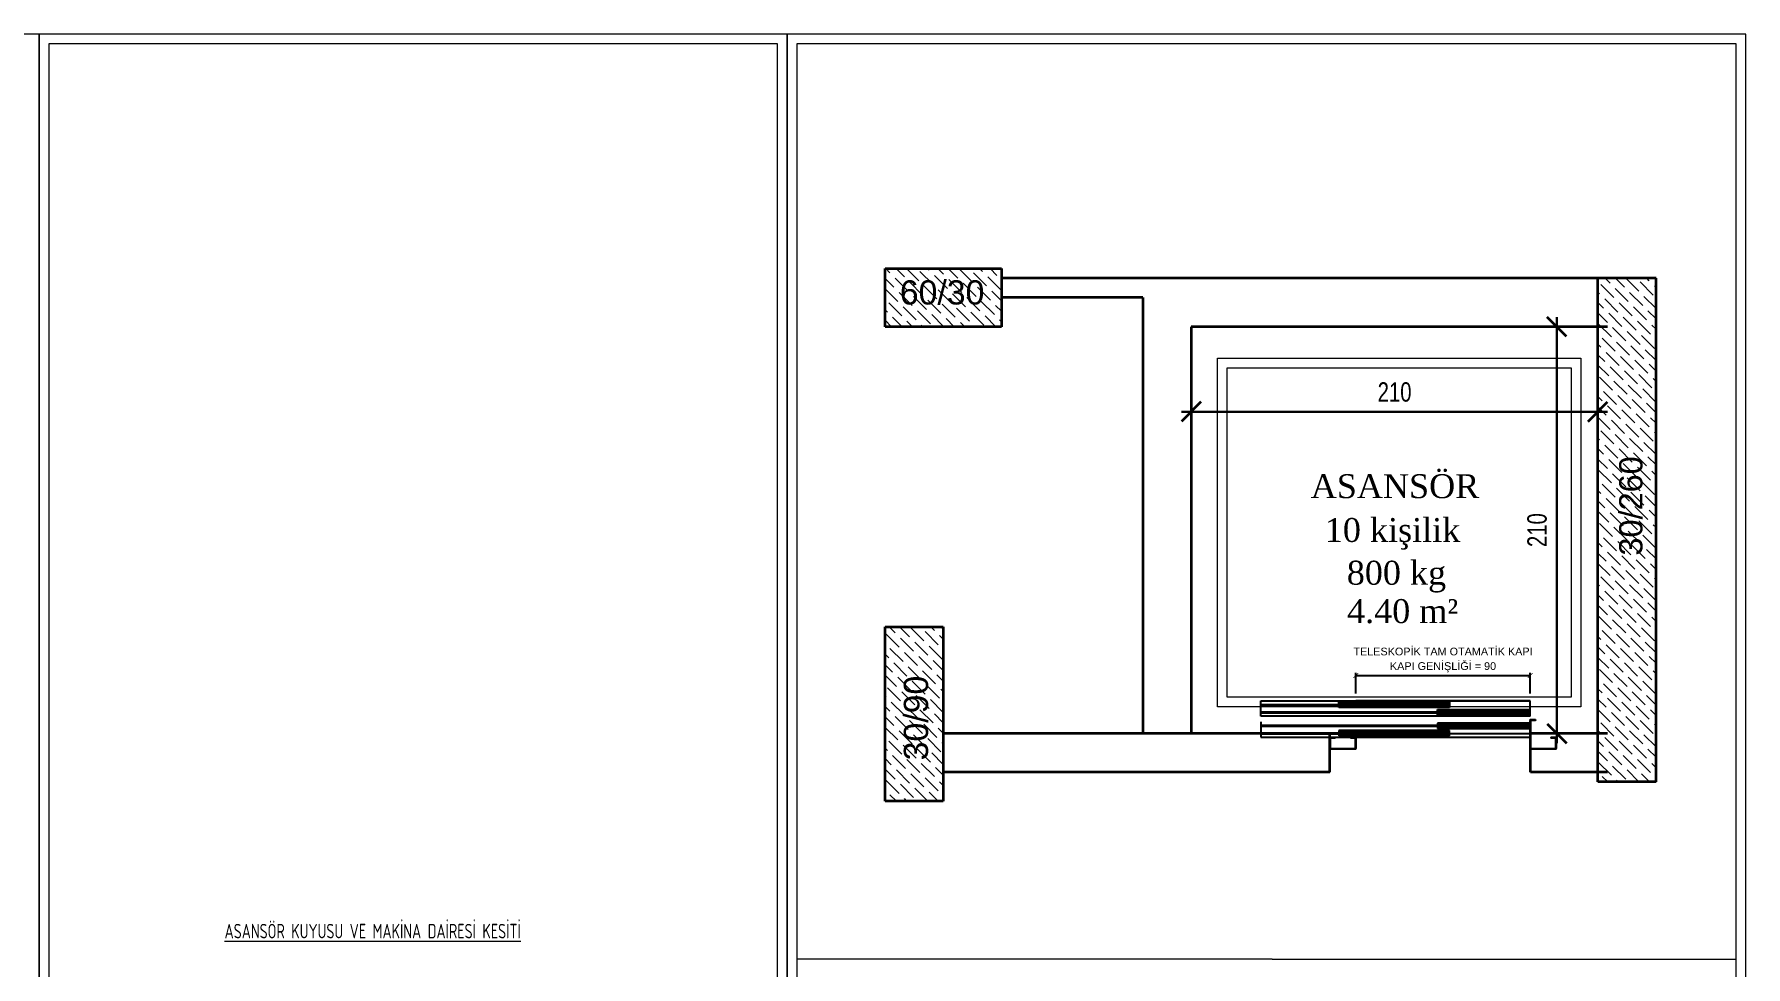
# Model space of a CAD drawing. Extents: x 173271 to 181879, y -242817 to -239967.
# Drawn here: x 180112 to 181879, y -240929 to -239967 of the extents above; entities that cross this region are included whole.
import ezdxf

# ---------------------------------------------------------------- set-up
doc = ezdxf.new("R2010")
doc.units = 0
doc.header["$MEASUREMENT"] = 0
doc.layers.get('0').update_dxf_attribs({"linetype": 'CONTINUOUS'})
for name, color, linetype in [('Duvar', 7, 'CONTINUOUS'), ('KOLON', 7, 'CONTINUOUS'), ('YAZI1', 240, 'CONTINUOUS')]:
    doc.layers.add(name, color=color, linetype=linetype)
for name, color, linetype, lineweight in [('P-KOLON', 255, 'CONTINUOUS', 35), ('rtm-duv tugla', 22, 'CONTINUOUS', 35), ('rtm-mhl-yazı-malzeme', 7, 'CONTINUOUS', 13), ('rtm-olcu-iç 01', 7, 'CONTINUOUS', 20), ('rtm-plan katmanı-03', 233, 'CONTINUOUS', 30), ('TEM.SU', 5, 'CONTINUOUS', 35), ('ölçü dış', 1, 'CONTINUOUS', 20)]:
    doc.layers.add(name, color=color, linetype=linetype, lineweight=lineweight)
doc.styles.add('arial_1_18', font='arial.ttf', dxfattribs={"height": 0.2})
doc.styles.add('M-IKI-50', font='arial.ttf', dxfattribs={"width": 0.75, "height": 10})
doc.styles.add('ODA', font='isocpeur.ttf', dxfattribs={"height": 20})
doc.styles.get("Standard").update_dxf_attribs({"font": 'arial.ttf'})
doc.styles.add('ölçü', font='times.ttf', dxfattribs={"height": 10})

# ---------------------------------------------------------------- blocks, each defined once
blk = doc.blocks.new('_ArchTick')
at = {"layer": 'Duvar', "color": 0, "const_width": 0.15}
blk.add_lwpolyline([(-0.5, -0.5), (0.5, 0.5)], dxfattribs=at)
blk = doc.blocks.new('_OBLIQUE')
at = {"linetype": 'ByBlock'}
for p, q in [((-0.5, -0.5), (0.5, 0.5)), ((0, 0), (0, 0))]:
    blk.add_line(p, q, dxfattribs=at)

msp = doc.modelspace()

# ---------------------------------------------------------------- hatches: boundary and pattern name
h = msp.add_hatch()
h.set_pattern_fill('ANSI37', color=256, scale=0.2, style=0)
h.set_pattern_definition([(45, (181656.795418, -240702.512317), (-0.01767767, 0.01767767), []), (135, (181656.795418, -240702.512317), (-0.01767767, -0.01767767), [])])
h.paths.add_polyline_path([(181683.295, -240704.012), (181657.295, -240704.012), (181657.295, -240675.012), (181662.41, -240675.012), (181662.41, -240674.512), (181656.795, -240674.512), (181656.795, -240704.512), (181683.795, -240704.512), (181683.795, -240692.512), (181678.181, -240692.512), (181678.181, -240693.012), (181683.295, -240693.012)])
h = msp.add_hatch()
h.set_pattern_fill('ANSI37', color=256, scale=0.2, style=0)
h.set_pattern_definition([(45, (181449.795418, -240702.512317), (-0.01767767, 0.01767767), []), (135, (181449.795418, -240702.512317), (-0.01767767, -0.01767767), [])])
h.paths.add_polyline_path([(181476.295, -240704.012), (181450.295, -240704.012), (181450.295, -240693.012), (181455.41, -240693.012), (181455.41, -240692.512), (181449.795, -240692.512), (181449.795, -240704.512), (181476.795, -240704.512), (181476.795, -240692.512), (181471.181, -240692.512), (181471.181, -240693.012), (181476.295, -240693.012)])

# ---------------------------------------------------------------- linework, layer by layer
at = {"color": 6}
for p, q in [((181476.795, -240647.262), (181476.795, -240626.012)), ((181476.795, -240647.262), (181476.795, -240626.012)), ((181476.795, -240628.512), (181656.795, -240628.512)), ((181656.795, -240647.262), (181656.795, -240626.012)), ((181656.795, -240647.262), (181656.795, -240626.012))]:
    msp.add_line(p, q, dxfattribs=at)
for p, q in [((181378.759, -240670.575), (181378.759, -240654.704)), ((181378.759, -240654.704), (181656.943, -240654.704)), ((181378.759, -240658.403), (181459.222, -240658.403)), ((181378.759, -240659.44), (181459.222, -240659.44)), ((181476.795, -240654.512), (181656.795, -240654.512)), ((181656.943, -240670.575), (181656.943, -240654.704)), ((181378.759, -240666.148), (181561.227, -240666.148)), ((181378.759, -240667.185), (181561.227, -240667.185)), ((181656.943, -240670.575), (181378.759, -240670.575)), ((181378.759, -240676.539), (181378.759, -240692.41)), ((181378.759, -240676.593), (181378.759, -240692.464)), ((181378.759, -240679.983), (181561.227, -240679.983)), ((181378.759, -240681.02), (181561.227, -240681.02)), ((181656.943, -240676.593), (181656.943, -240692.464)), ((181662.41, -240674.512), (181662.41, -240675.012)), ((181378.759, -240687.729), (181459.222, -240687.729)), ((181378.759, -240688.766), (181459.222, -240688.766)), ((181378.759, -240692.464), (181656.943, -240692.464)), ((181449.795, -240688.512), (181683.795, -240688.512)), ((181455.41, -240692.512), (181455.41, -240693.012)), ((181471.181, -240692.512), (181471.181, -240693.012)), ((181678.181, -240692.512), (181678.181, -240693.012))]:
    msp.add_line(p, q)
at = {"color": 7}
for p, q in [((181459.222, -240661.727), (181459.222, -240656.2)), ((181459.222, -240656.2), (181573.378, -240656.2)), ((181573.378, -240661.727), (181459.222, -240661.727)), ((181561.227, -240669.378), (181561.227, -240663.851)), ((181561.227, -240663.851), (181655.992, -240663.851)), ((181573.378, -240656.2), (181573.378, -240661.727)), ((181655.992, -240663.851), (181655.992, -240669.378)), ((181655.992, -240669.378), (181561.227, -240669.378)), ((181561.227, -240677.791), (181561.227, -240683.317)), ((181655.992, -240677.791), (181561.227, -240677.791)), ((181655.992, -240683.317), (181655.992, -240677.791)), ((181459.222, -240685.442), (181459.222, -240690.968)), ((181573.378, -240685.442), (181459.222, -240685.442)), ((181459.222, -240690.968), (181573.378, -240690.968)), ((181561.227, -240683.317), (181655.992, -240683.317)), ((181573.378, -240690.968), (181573.378, -240685.442))]:
    msp.add_line(p, q, dxfattribs=at)
at = {"color": 4}
for p, q in [((181459.222, -240656.911), (181573.378, -240656.911)), ((181459.222, -240657.622), (181573.378, -240657.622)), ((181459.222, -240658.333), (181573.378, -240658.333)), ((181459.222, -240659.044), (181573.378, -240659.044)), ((181459.222, -240659.755), (181573.378, -240659.755)), ((181459.222, -240660.467), (181573.378, -240660.467)), ((181459.222, -240661.178), (181573.378, -240661.178)), ((181561.227, -240664.562), (181655.992, -240664.562)), ((181561.227, -240665.273), (181655.992, -240665.273)), ((181561.227, -240665.984), (181655.992, -240665.984)), ((181561.227, -240666.695), (181655.992, -240666.695)), ((181561.227, -240667.406), (181655.992, -240667.406)), ((181561.227, -240668.118), (181655.992, -240668.118)), ((181561.227, -240668.829), (181655.992, -240668.829)), ((181655.992, -240678.502), (181561.227, -240678.502)), ((181655.992, -240679.213), (181561.227, -240679.213)), ((181655.992, -240679.924), (181561.227, -240679.924)), ((181655.992, -240680.635), (181561.227, -240680.635)), ((181655.992, -240681.346), (181561.227, -240681.346)), ((181655.992, -240682.057), (181561.227, -240682.057)), ((181655.992, -240682.768), (181561.227, -240682.768)), ((181573.378, -240686.153), (181459.222, -240686.153)), ((181573.378, -240686.864), (181459.222, -240686.864)), ((181573.378, -240687.575), (181459.222, -240687.575)), ((181573.378, -240688.286), (181459.222, -240688.286)), ((181573.378, -240688.997), (181459.222, -240688.997)), ((181573.378, -240689.708), (181459.222, -240689.708)), ((181573.378, -240690.419), (181459.222, -240690.419))]:
    msp.add_line(p, q, dxfattribs=at)
for points in [[(181662.41, -240674.512), (181656.795, -240674.512), (181656.795, -240704.512), (181683.795, -240704.512), (181683.795, -240692.512), (181678.181, -240692.512)], [(181662.41, -240675.012), (181657.295, -240675.012), (181657.295, -240704.012), (181683.295, -240704.012), (181683.295, -240693.012), (181678.181, -240693.012)], [(181455.41, -240692.512), (181449.795, -240692.512), (181449.795, -240704.512), (181476.795, -240704.512), (181476.795, -240692.512), (181471.181, -240692.512)], [(181455.41, -240693.012), (181450.295, -240693.012), (181450.295, -240704.012), (181476.295, -240704.012), (181476.295, -240693.012), (181471.181, -240693.012)]]:
    msp.add_lwpolyline(points)
at = {"layer": 'P-KOLON', "linetype": 'Continuous'}
for p, q in [((180990.795, -240268.512), (180990.795, -240208.512)), ((180990.795, -240208.512), (181110.795, -240208.512)), ((181110.795, -240208.512), (181110.795, -240268.512)), ((181786.795, -240218.512), (181726.795, -240218.512)), ((181726.795, -240738.512), (181726.795, -240218.512)), ((181786.795, -240738.512), (181786.795, -240218.512)), ((181110.795, -240268.512), (180990.795, -240268.512)), ((180990.795, -240758.512), (180990.795, -240578.512)), ((180990.795, -240578.512), (181050.795, -240578.512)), ((181050.795, -240578.512), (181050.795, -240758.512)), ((181786.795, -240738.512), (181726.795, -240738.512)), ((181050.795, -240758.512), (180990.795, -240758.512))]:
    msp.add_line(p, q, dxfattribs=at)
at = {"layer": 'rtm-duv tugla'}
for p, q in [((181736.795, -240218.512), (181110.795, -240218.512)), ((181256.795, -240238.512), (181110.795, -240238.512)), ((181256.795, -240238.512), (181256.795, -240688.512)), ((181306.795, -240268.512), (181306.795, -240688.512)), ((181736.795, -240268.512), (181306.795, -240268.512)), ((181306.795, -240688.512), (181050.795, -240688.512)), ((181449.795, -240688.512), (181306.795, -240688.512)), ((181449.795, -240728.512), (181449.795, -240688.512)), ((181736.795, -240688.512), (181657.295, -240688.512)), ((181657.295, -240728.512), (181657.295, -240688.512)), ((181449.795, -240728.512), (181050.795, -240728.512)), ((181736.795, -240728.512), (181657.295, -240728.512))]:
    msp.add_line(p, q, dxfattribs=at)
at = {"layer": 'rtm-olcu-iç 01', "color": 8, "linetype": 'Continuous'}
for p, q in [((180999.769, -240227.744), (180990.795, -240218.77)), ((180995.728, -240212.926), (180991.314, -240208.512)), ((181014.586, -240231.785), (181001.116, -240218.314)), ((181010.545, -240216.967), (181002.09, -240208.512)), ((181025.363, -240221.009), (181012.866, -240208.512)), ((181029.404, -240235.826), (181015.933, -240222.356)), ((181040.18, -240225.05), (181026.71, -240211.579)), ((181036.139, -240210.232), (181034.419, -240208.512)), ((181054.997, -240229.091), (181041.527, -240215.62)), ((181050.956, -240214.273), (181045.195, -240208.512)), ((181065.774, -240218.314), (181055.972, -240208.512)), ((181069.815, -240233.132), (181056.345, -240219.661)), ((181080.591, -240222.356), (181067.121, -240208.885)), ((181095.409, -240226.397), (181081.938, -240212.926)), ((181091.368, -240211.579), (181088.301, -240208.512)), ((181110.226, -240230.438), (181096.756, -240216.967)), ((181106.185, -240215.62), (181099.077, -240208.512)), ((181110.795, -240209.455), (181109.853, -240208.512)), ((181739.293, -240223.703), (181734.103, -240218.512)), ((181754.11, -240227.744), (181744.879, -240218.512)), ((181768.928, -240231.785), (181755.655, -240218.512)), ((181783.745, -240235.826), (181770.275, -240222.356)), ((181779.704, -240221.009), (181777.208, -240218.512)), ((181003.81, -240242.561), (180990.795, -240229.547)), ((181018.627, -240246.602), (181005.157, -240233.132)), ((181033.445, -240250.643), (181019.974, -240237.173)), ((181044.221, -240239.867), (181030.751, -240226.397)), ((181048.262, -240254.684), (181034.792, -240241.214)), ((181059.039, -240243.908), (181045.568, -240230.438)), ((181073.856, -240247.949), (181060.386, -240234.479)), ((181084.632, -240237.173), (181071.162, -240223.703)), ((181088.673, -240251.99), (181075.203, -240238.52)), ((181099.45, -240241.214), (181085.979, -240227.744)), ((181110.795, -240241.783), (181100.797, -240231.785)), ((181728.517, -240234.479), (181726.795, -240232.758)), ((181743.334, -240238.52), (181729.864, -240225.05)), ((181747.375, -240253.337), (181733.905, -240239.867)), ((181758.152, -240242.561), (181744.681, -240229.091)), ((181772.969, -240246.602), (181759.499, -240233.132)), ((181786.795, -240249.652), (181774.316, -240237.173)), ((181786.795, -240228.1), (181785.092, -240226.397)), ((180993.034, -240253.337), (180990.795, -240251.099)), ((181007.851, -240257.379), (180994.381, -240243.908)), ((181008.209, -240268.512), (180998.422, -240258.726)), ((181022.669, -240261.42), (181009.198, -240247.949)), ((181037.486, -240265.461), (181024.016, -240251.99)), ((181051.314, -240268.512), (181038.833, -240256.032)), ((181063.08, -240258.726), (181049.609, -240245.255)), ((181077.897, -240262.767), (181064.427, -240249.296)), ((181092.715, -240266.808), (181079.244, -240253.337)), ((181103.491, -240256.032), (181090.02, -240242.561)), ((181105.195, -240268.512), (181094.062, -240257.379)), ((181110.795, -240252.56), (181104.838, -240246.602)), ((181732.558, -240249.296), (181726.795, -240243.534)), ((181736.599, -240264.114), (181726.795, -240254.31)), ((181751.416, -240268.155), (181737.946, -240254.684)), ((181762.193, -240257.379), (181748.722, -240243.908)), ((181766.234, -240272.196), (181752.763, -240258.726)), ((181777.01, -240261.42), (181763.54, -240247.949)), ((181786.795, -240260.429), (181778.357, -240251.99)), ((180997.075, -240268.155), (180990.795, -240261.875)), ((181018.985, -240268.512), (181013.239, -240262.767)), ((181029.761, -240268.512), (181028.057, -240266.808)), ((181062.09, -240268.512), (181053.65, -240260.073)), ((181072.866, -240268.512), (181068.468, -240264.114)), ((181083.643, -240268.512), (181083.285, -240268.155)), ((181110.795, -240263.336), (181108.879, -240261.42)), ((181740.64, -240278.931), (181727.17, -240265.461)), ((181755.457, -240282.972), (181741.987, -240269.502)), ((181770.275, -240287.013), (181756.804, -240273.543)), ((181781.051, -240276.237), (181767.581, -240262.767)), ((181786.795, -240271.205), (181782.398, -240266.808)), ((181729.864, -240289.707), (181726.795, -240286.639)), ((181744.681, -240293.749), (181731.211, -240280.278)), ((181759.499, -240297.79), (181746.028, -240284.319)), ((181774.316, -240301.831), (181760.846, -240288.36)), ((181785.092, -240291.055), (181771.622, -240277.584)), ((181786.795, -240303.534), (181775.663, -240292.402)), ((181786.795, -240281.981), (181786.439, -240281.625)), ((181733.905, -240304.525), (181726.795, -240297.415)), ((181737.946, -240319.342), (181726.795, -240308.192)), ((181748.722, -240308.566), (181735.252, -240295.096)), ((181752.763, -240323.383), (181739.293, -240309.913)), ((181763.54, -240312.607), (181750.069, -240299.137)), ((181778.357, -240316.648), (181764.887, -240303.178)), ((181786.795, -240314.31), (181779.704, -240307.219)), ((181741.987, -240334.16), (181728.517, -240320.689)), ((181756.804, -240338.201), (181743.334, -240324.73)), ((181767.581, -240327.425), (181754.11, -240313.954)), ((181771.622, -240342.242), (181758.152, -240328.772)), ((181782.398, -240331.466), (181768.928, -240317.995)), ((181786.795, -240325.087), (181783.745, -240322.036)), ((181727.17, -240330.119), (181726.795, -240329.744)), ((181731.211, -240344.936), (181726.795, -240340.521)), ((181746.028, -240348.977), (181732.558, -240335.507)), ((181760.846, -240353.018), (181747.375, -240339.548)), ((181775.663, -240357.059), (181762.193, -240343.589)), ((181786.439, -240346.283), (181772.969, -240332.813)), ((181735.252, -240359.753), (181726.795, -240351.297)), ((181739.293, -240374.571), (181726.795, -240362.073)), ((181750.069, -240363.795), (181736.599, -240350.324)), ((181764.887, -240367.836), (181751.416, -240354.365)), ((181779.704, -240371.877), (181766.234, -240358.406)), ((181786.795, -240357.415), (181777.01, -240347.63)), ((181786.795, -240368.192), (181781.051, -240362.448)), ((181743.334, -240389.388), (181729.864, -240375.918)), ((181754.11, -240378.612), (181740.64, -240365.142)), ((181758.152, -240393.429), (181744.681, -240379.959)), ((181768.928, -240382.653), (181755.457, -240369.183)), ((181783.745, -240386.694), (181770.275, -240373.224)), ((181786.795, -240378.968), (181785.092, -240377.265)), ((181728.517, -240385.347), (181726.795, -240383.626)), ((181732.558, -240400.165), (181726.795, -240394.402)), ((181747.375, -240404.206), (181733.905, -240390.735)), ((181762.193, -240408.247), (181748.722, -240394.776)), ((181772.969, -240397.471), (181759.499, -240384)), ((181777.01, -240412.288), (181763.54, -240398.818)), ((181786.795, -240400.521), (181774.316, -240388.041)), ((181736.599, -240414.982), (181726.795, -240405.179)), ((181740.64, -240429.799), (181727.17, -240416.329)), ((181751.416, -240419.023), (181737.946, -240405.553)), ((181766.234, -240423.064), (181752.763, -240409.594)), ((181781.051, -240427.105), (181767.581, -240413.635)), ((181786.795, -240411.297), (181778.357, -240402.859)), ((181786.795, -240422.073), (181782.398, -240417.676)), ((181744.681, -240444.617), (181731.211, -240431.147)), ((181755.457, -240433.841), (181741.987, -240420.37)), ((181759.499, -240448.658), (181746.028, -240435.188)), ((181770.275, -240437.882), (181756.804, -240424.411)), ((181785.092, -240441.923), (181771.622, -240428.452)), ((181786.795, -240432.85), (181786.439, -240432.494)), ((181729.864, -240440.576), (181726.795, -240437.507)), ((181733.905, -240455.393), (181726.795, -240448.284)), ((181748.722, -240459.434), (181735.252, -240445.964)), ((181763.54, -240463.475), (181750.069, -240450.005)), ((181774.316, -240452.699), (181760.846, -240439.229)), ((181786.795, -240454.402), (181775.663, -240443.27)), ((181737.946, -240470.211), (181726.795, -240459.06)), ((181752.763, -240474.252), (181739.293, -240460.781)), ((181767.581, -240478.293), (181754.11, -240464.822)), ((181778.357, -240467.517), (181764.887, -240454.046)), ((181782.398, -240482.334), (181768.928, -240468.864)), ((181786.795, -240465.179), (181779.704, -240458.087)), ((181727.17, -240480.987), (181726.795, -240480.613)), ((181741.987, -240485.028), (181728.517, -240471.558)), ((181746.028, -240499.845), (181732.558, -240486.375)), ((181756.804, -240489.069), (181743.334, -240475.599)), ((181771.622, -240493.11), (181758.152, -240479.64)), ((181786.439, -240497.151), (181772.969, -240483.681)), ((181786.795, -240475.955), (181783.745, -240472.905)), ((181731.211, -240495.804), (181726.795, -240491.389)), ((181735.252, -240510.622), (181726.795, -240502.165)), ((181750.069, -240514.663), (181736.599, -240501.193)), ((181760.846, -240503.887), (181747.375, -240490.416)), ((181764.887, -240518.704), (181751.416, -240505.234)), ((181775.663, -240507.928), (181762.193, -240494.457)), ((181786.795, -240508.284), (181777.01, -240498.498)), ((181739.293, -240525.439), (181726.795, -240512.942)), ((181754.11, -240529.48), (181740.64, -240516.01)), ((181768.928, -240533.521), (181755.457, -240520.051)), ((181779.704, -240522.745), (181766.234, -240509.275)), ((181786.795, -240519.06), (181781.051, -240513.316)), ((181728.517, -240536.215), (181726.795, -240534.494)), ((181743.334, -240540.257), (181729.864, -240526.786)), ((181747.375, -240555.074), (181733.905, -240541.604)), ((181758.152, -240544.298), (181744.681, -240530.827)), ((181772.969, -240548.339), (181759.499, -240534.868)), ((181783.745, -240537.563), (181770.275, -240524.092)), ((181786.795, -240551.389), (181774.316, -240538.91)), ((181786.795, -240529.836), (181785.092, -240528.133)), ((181732.558, -240551.033), (181726.795, -240545.271)), ((181736.599, -240565.85), (181726.795, -240556.047)), ((181751.416, -240569.891), (181737.946, -240556.421)), ((181762.193, -240559.115), (181748.722, -240545.645)), ((181777.01, -240563.156), (181763.54, -240549.686)), ((181786.795, -240562.165), (181778.357, -240553.727)), ((181740.64, -240580.668), (181727.17, -240567.197)), ((181755.457, -240584.709), (181741.987, -240571.238)), ((181766.234, -240573.933), (181752.763, -240560.462)), ((181770.275, -240588.75), (181756.804, -240575.28)), ((181781.051, -240577.974), (181767.581, -240564.503)), ((181786.795, -240572.942), (181782.398, -240568.544)), ((181005.157, -240599.526), (180991.687, -240586.056)), ((181001.116, -240584.709), (180994.919, -240578.512)), ((181015.933, -240588.75), (181005.696, -240578.512)), ((181019.974, -240603.567), (181006.504, -240590.097)), ((181030.751, -240592.791), (181017.28, -240579.321)), ((181034.792, -240607.609), (181021.322, -240594.138)), ((181045.568, -240596.832), (181032.098, -240583.362)), ((181041.527, -240582.015), (181038.025, -240578.512)), ((181050.795, -240591.283), (181046.915, -240587.403)), ((181050.795, -240580.507), (181048.801, -240578.512)), ((181729.864, -240591.444), (181726.795, -240588.376)), ((181744.681, -240595.485), (181731.211, -240582.015)), ((181759.499, -240599.526), (181746.028, -240586.056)), ((181774.316, -240603.567), (181760.846, -240590.097)), ((181785.092, -240592.791), (181771.622, -240579.321)), ((181786.795, -240605.271), (181775.663, -240594.138)), ((181786.795, -240583.718), (181786.439, -240583.362)), ((180994.381, -240610.303), (180990.795, -240606.717)), ((181009.198, -240614.344), (180995.728, -240600.873)), ((181024.016, -240618.385), (181010.545, -240604.914)), ((181038.833, -240622.426), (181025.363, -240608.956)), ((181049.609, -240611.65), (181036.139, -240598.179)), ((181733.905, -240606.261), (181726.795, -240599.152)), ((181737.946, -240621.079), (181726.795, -240609.928)), ((181748.722, -240610.303), (181735.252, -240596.832)), ((181752.763, -240625.12), (181739.293, -240611.65)), ((181763.54, -240614.344), (181750.069, -240600.873)), ((181778.357, -240618.385), (181764.887, -240604.914)), ((181786.795, -240616.047), (181779.704, -240608.956)), ((180998.422, -240625.12), (180990.795, -240617.494)), ((181002.463, -240639.937), (180990.795, -240628.27)), ((181013.239, -240629.161), (180999.769, -240615.691)), ((181028.057, -240633.202), (181014.586, -240619.732)), ((181042.874, -240637.243), (181029.404, -240623.773)), ((181050.795, -240623.612), (181040.18, -240612.997)), ((181050.795, -240634.388), (181044.221, -240627.814)), ((181741.987, -240635.896), (181728.517, -240622.426)), ((181756.804, -240639.937), (181743.334, -240626.467)), ((181767.581, -240629.161), (181754.11, -240615.691)), ((181782.398, -240633.202), (181768.928, -240619.732)), ((181786.795, -240626.823), (181783.745, -240623.773)), ((181006.504, -240654.755), (180993.034, -240641.284)), ((181017.28, -240643.979), (181003.81, -240630.508)), ((181021.322, -240658.796), (181007.851, -240645.326)), ((181032.098, -240648.02), (181018.627, -240634.549)), ((181046.915, -240652.061), (181033.445, -240638.59)), ((181050.795, -240645.165), (181048.262, -240642.632)), ((181727.17, -240631.855), (181726.795, -240631.481)), ((181731.211, -240646.673), (181726.795, -240642.257)), ((181746.028, -240650.714), (181732.558, -240637.243)), ((181760.846, -240654.755), (181747.375, -240641.284)), ((181771.622, -240643.979), (181758.152, -240630.508)), ((181775.663, -240658.796), (181762.193, -240645.326)), ((181786.439, -240648.02), (181772.969, -240634.549)), ((180991.687, -240650.714), (180990.795, -240649.823)), ((180995.728, -240665.531), (180990.795, -240660.599)), ((181010.545, -240669.572), (180997.075, -240656.102)), ((181025.363, -240673.613), (181011.892, -240660.143)), ((181036.139, -240662.837), (181022.669, -240649.367)), ((181040.18, -240677.655), (181026.71, -240664.184)), ((181050.795, -240666.717), (181037.486, -240653.408)), ((181735.252, -240661.49), (181726.795, -240653.034)), ((181739.293, -240676.307), (181726.795, -240663.81)), ((181750.069, -240665.531), (181736.599, -240652.061)), ((181764.887, -240669.572), (181751.416, -240656.102)), ((181779.704, -240673.613), (181766.234, -240660.143)), ((181786.795, -240659.152), (181777.01, -240649.367)), ((181786.795, -240669.928), (181781.051, -240664.184)), ((180999.769, -240680.349), (180990.795, -240671.375)), ((181003.81, -240695.166), (180990.795, -240682.151)), ((181014.586, -240684.39), (181001.116, -240670.919)), ((181029.404, -240688.431), (181015.933, -240674.96)), ((181044.221, -240692.472), (181030.751, -240679.002)), ((181050.795, -240677.494), (181041.527, -240668.225)), ((181050.795, -240688.27), (181045.568, -240683.043)), ((181743.334, -240691.125), (181729.864, -240677.655)), ((181754.11, -240680.349), (181740.64, -240666.878)), ((181758.152, -240695.166), (181744.681, -240681.696)), ((181768.928, -240684.39), (181755.457, -240670.919)), ((181783.745, -240688.431), (181770.275, -240674.96)), ((181786.795, -240680.705), (181785.092, -240679.002)), ((181007.851, -240709.983), (180994.381, -240696.513)), ((181018.627, -240699.207), (181005.157, -240685.737)), ((181022.669, -240714.025), (181009.198, -240700.554)), ((181033.445, -240703.248), (181019.974, -240689.778)), ((181048.262, -240707.289), (181034.792, -240693.819)), ((181050.795, -240699.046), (181049.609, -240697.86)), ((181728.517, -240687.084), (181726.795, -240685.363)), ((181732.558, -240701.901), (181726.795, -240696.139)), ((181747.375, -240705.942), (181733.905, -240692.472)), ((181762.193, -240709.983), (181748.722, -240696.513)), ((181772.969, -240699.207), (181759.499, -240685.737)), ((181777.01, -240714.025), (181763.54, -240700.554)), ((181786.795, -240702.257), (181774.316, -240689.778)), ((180993.034, -240705.942), (180990.795, -240703.704)), ((180997.075, -240720.76), (180990.795, -240714.48)), ((181011.892, -240724.801), (180998.422, -240711.33)), ((181026.71, -240728.842), (181013.239, -240715.372)), ((181037.486, -240718.066), (181024.016, -240704.595)), ((181050.795, -240720.599), (181038.833, -240708.636)), ((181736.599, -240716.719), (181726.795, -240706.915)), ((181740.64, -240731.536), (181727.17, -240718.066)), ((181751.416, -240720.76), (181737.946, -240707.289)), ((181766.234, -240724.801), (181752.763, -240711.33)), ((181781.051, -240728.842), (181767.581, -240715.372)), ((181786.795, -240713.034), (181778.357, -240704.595)), ((181001.116, -240735.577), (180990.795, -240725.257)), ((181015.933, -240739.618), (181002.463, -240726.148)), ((181030.751, -240743.659), (181017.28, -240730.189)), ((181041.527, -240732.883), (181028.057, -240719.413)), ((181045.568, -240747.701), (181032.098, -240734.23)), ((181050.795, -240731.375), (181042.874, -240723.454)), ((181736.84, -240738.512), (181731.211, -240732.883)), ((181755.457, -240735.577), (181741.987, -240722.107)), ((181769.169, -240738.512), (181756.804, -240726.148)), ((181779.945, -240738.512), (181771.622, -240730.189)), ((181786.795, -240723.81), (181782.398, -240719.413)), ((181786.795, -240734.586), (181786.439, -240734.23)), ((181005.157, -240750.395), (180991.687, -240736.924)), ((181002.498, -240758.512), (180995.728, -240751.742)), ((181019.974, -240754.436), (181006.504, -240740.965)), ((181034.792, -240758.477), (181021.322, -240745.006)), ((181045.604, -240758.512), (181036.139, -240749.048)), ((181050.795, -240742.151), (181046.915, -240738.271)), ((181747.616, -240738.512), (181746.028, -240736.924)), ((180991.722, -240758.512), (180990.795, -240757.586)), ((181013.275, -240758.512), (181010.545, -240755.783))]:
    msp.add_line(p, q, dxfattribs=at)
at = {"layer": 'rtm-olcu-iç 01'}
for p, q in [((181334.005, -240301.005), (181709.1, -240301.005)), ((181334.005, -240660.956), (181334.005, -240301.005)), ((181344.005, -240311.005), (181699.1, -240311.005)), ((181344.005, -240650.956), (181344.005, -240311.005)), ((181699.1, -240311.005), (181699.1, -240650.956)), ((181709.1, -240301.005), (181709.1, -240660.956)), ((181709.1, -240660.956), (181334.005, -240660.956)), ((181699.1, -240650.956), (181344.005, -240650.956))]:
    msp.add_line(p, q, dxfattribs=at)
at = {"layer": 'TEM.SU', "linetype": 'ByBlock', "lineweight": 30}
for p, q in [((181684.198, -240258.512), (181684.198, -240698.512)), ((181296.795, -240356.244), (181736.795, -240356.244)), ((181726.795, -240356.244), (181726.795, -240366.244)), ((181684.198, -240688.512), (181674.198, -240688.512))]:
    msp.add_line(p, q, dxfattribs=at)
at = {"layer": 'TEM.SU', "lineweight": 30}
for p, q in [((181684.198, -240268.512), (181674.198, -240268.512)), ((181306.795, -240356.244), (181306.795, -240366.244))]:
    msp.add_line(p, q, dxfattribs=at)
at = {"layer": 'YAZI1', "color": 2, "linetype": 'Continuous', "lineweight": 15}
for q in [(180899.433, -240921.65), (181869.433, -240921.65)]:
    msp.add_line((181390.547, -240921.65), q, dxfattribs=at)
for points in [[(179378.738, -242816.561), (180117.043, -242816.561), (180117.043, -239966.561), (179378.738, -239966.561)], [(180117.043, -242816.561), (180889.433, -242816.561), (180889.433, -239966.561), (180117.043, -239966.561)], [(180889.433, -241120.394), (181879.433, -241120.394), (181879.433, -239966.561), (180889.433, -239966.561)], [(180127.043, -242806.561), (180879.433, -242806.561), (180879.433, -239976.561), (180127.043, -239976.561)], [(180899.433, -241110.394), (181869.433, -241110.394), (181869.433, -239976.561), (180899.433, -239976.561)]]:
    msp.add_lwpolyline(points, close=True, dxfattribs=at)
at = {"layer": 'ölçü dış', "color": 2, "lineweight": 15}
msp.add_lwpolyline([(180889.433, -242816.561), (181879.433, -242816.561), (181879.433, -239966.561), (181879.433, -239966.561)], dxfattribs=at)

# ---------------------------------------------------------------- block references
at = {"color": 6, "xscale": 5.000000000000044, "yscale": 5.000000000000044, "zscale": 5.000000000000044, "rotation": 180}
for p in [(181476.795, -240628.512), (181656.795, -240628.512)]:
    msp.add_blockref('_ArchTick', p, dxfattribs=at)
at = {"color": 6, "xscale": 5.000000000000044, "yscale": 5.000000000000044, "zscale": 5.000000000000044}
for p in [(181476.795, -240628.512), (181656.795, -240628.512)]:
    msp.add_blockref('_ArchTick', p, dxfattribs=at)
at = {"layer": 'TEM.SU', "linetype": 'ByBlock', "lineweight": 30, "xscale": 20, "yscale": 20, "zscale": 20}
for p, rotation in [((181684.198, -240268.512), 90), ((181306.795, -240356.244), 180), ((181684.198, -240688.512), 270)]:
    msp.add_blockref('_OBLIQUE', p, dxfattribs=dict(at, rotation=rotation))
msp.add_blockref('_OBLIQUE', (181726.795, -240356.244), dxfattribs=at)

# ---------------------------------------------------------------- texts
at = {"color": 3, "char_height": 8, "attachment_point": 5}
for s, insert in [('TELESKOPİK TAM OTAMATİK KAPI', (181566.795, -240603.92)), ('KAPI GENİŞLİĞİ = 90', (181566.795, -240620.146))]:
    msp.add_mtext(s, dxfattribs=dict(at, insert=insert))
at = {"layer": 'KOLON', "color": 7, "linetype": 'Continuous', "lineweight": -3, "style": 'arial_1_18'}
msp.add_text('30/90', height=25, rotation=90, dxfattribs=at).set_placement((181035.012, -240716.264))
at = {"layer": 'P-KOLON', "linetype": 'Continuous', "style": 'arial_1_18'}
msp.add_text(' 30/260', height=24, rotation=90, dxfattribs=at).set_placement((181772.718, -240514.126))
at = {"layer": 'rtm-mhl-yazı-malzeme', "style": 'ölçü'}
for s, p in [('ASANSÖR', (181430.159, -240445.502)), ('10 kişilik', (181444.735, -240490.751)), ('800 kg', (181467.415, -240534.882)), ('4.40 m²', (181467.697, -240574.492))]:
    msp.add_text(s, height=24.6924, dxfattribs=at).set_placement(p)
at = {"layer": 'rtm-plan katmanı-03', "color": 7, "linetype": 'Continuous', "style": 'arial_1_18'}
msp.add_text('60/30', height=25, dxfattribs=at).set_placement((181005.865, -240245.597))
at = {"layer": 'TEM.SU', "linetype": 'ByBlock', "lineweight": 30, "insert": (181516.795, -240336.032), "char_height": 20, "attachment_point": 5, "style": 'M-IKI-50'}
msp.add_mtext('\\A1;210', dxfattribs=at)
at = {"layer": 'TEM.SU', "linetype": 'ByBlock', "lineweight": 30, "insert": (181663.987, -240478.512), "char_height": 20, "attachment_point": 5, "rotation": 90, "style": 'M-IKI-50'}
msp.add_mtext('\\A1;210', dxfattribs=at)
at = {"layer": 'YAZI1', "color": 7, "linetype": 'Continuous', "lineweight": 15, "style": 'ODA', "width": 0.7}
msp.add_text('%%UASANSÖR KUYUSU VE MAKİNA DAİRESİ KESİTİ', height=15, dxfattribs=at).set_placement((180308.584, -240900.041))

doc.saveas('drawing.dxf')
